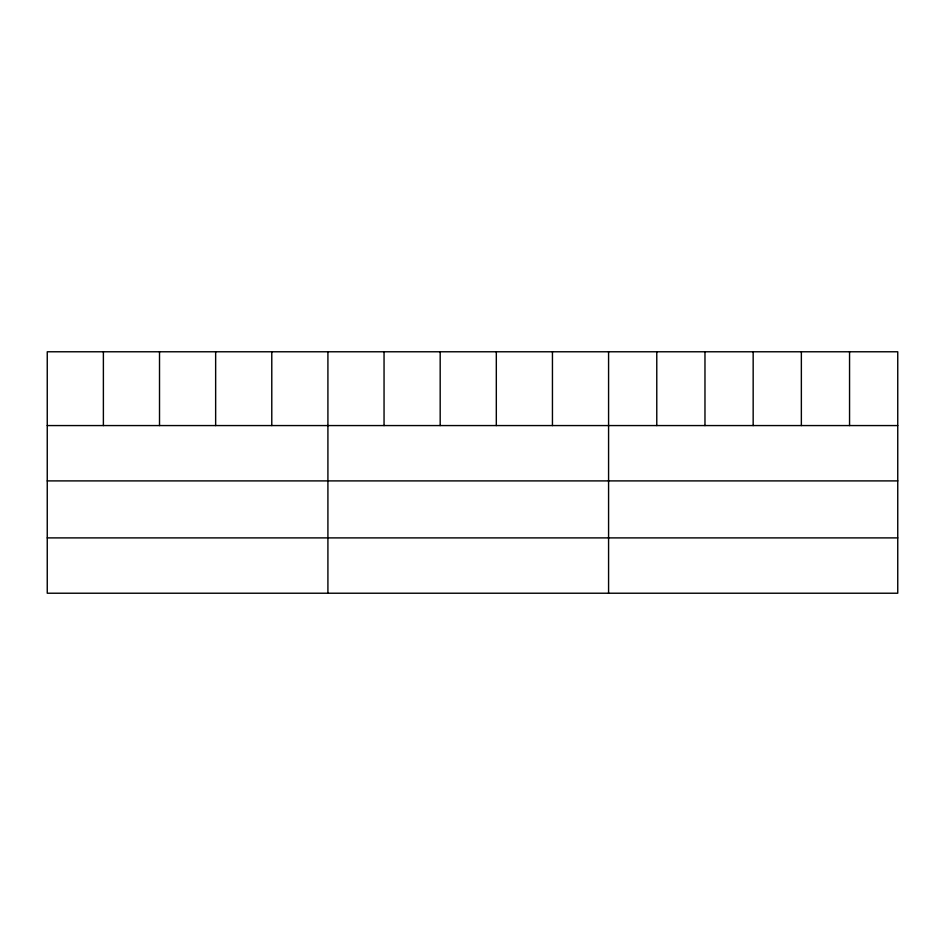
<?xml version="1.0" encoding="UTF-8"?>
<svg xmlns="http://www.w3.org/2000/svg" width="945" height="945" viewBox="0 0 945 945"><rect width="100%" height="100%" fill="white"/><g stroke="black" fill="none" stroke-linecap="round" stroke-linejoin="round"><path stroke-width="1.42" d="M897.75 480.899L897.75 351.776L47.25 351.776L47.25 593.224L897.75 593.224L897.75 480.899L47.25 480.899M47.25 425.569L897.75 425.569M47.25 537.894L897.75 537.894M849.555 351.776L849.555 425.569M801.36 351.776L801.36 425.569M753.165 351.776L753.165 425.569M704.97 351.776L704.97 425.569M656.775 351.776L656.775 425.569M608.58 351.776L608.58 593.224M552.447 351.776L552.447 425.569M496.314 351.776L496.314 425.569M440.181 351.776L440.181 425.569M384.048 351.776L384.048 425.569M327.915 351.776L327.915 593.224M271.782 351.776L271.782 425.569M215.649 351.776L215.649 425.569M159.516 351.776L159.516 425.569M103.383 351.776L103.383 425.569"/></g></svg>
